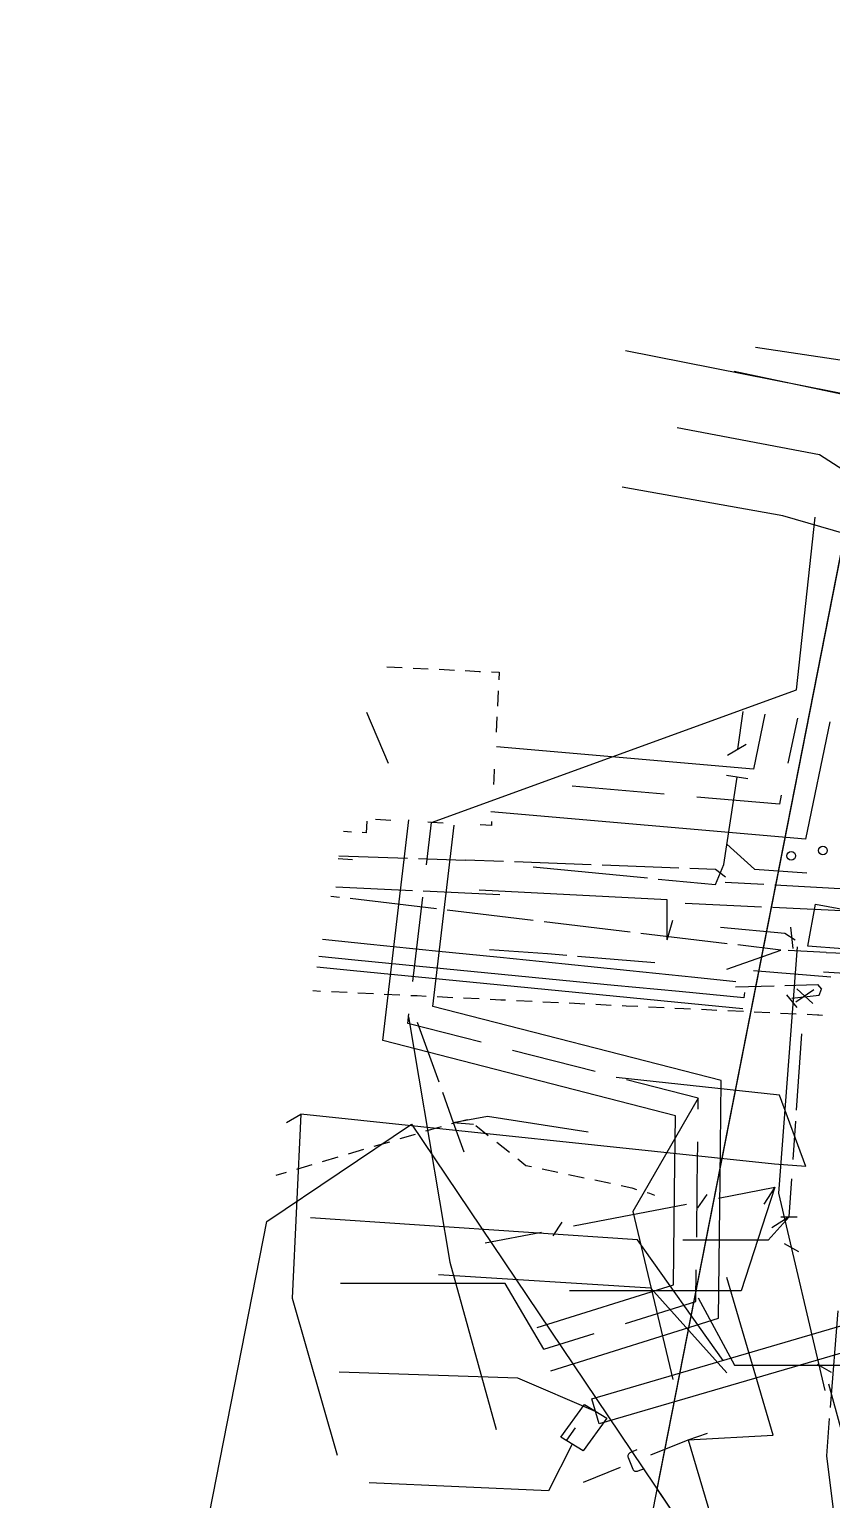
# Model space of a CAD drawing. Header units: metres. Extents: x 3206 to 3701, y 9896 to 11410.
# Drawn here: x 3207.6 to 3244.5, y 10194.5 to 10262.2 of the extents above; entities that cross this region are included whole.
import ezdxf

# ---------------------------------------------------------------- set-up
doc = ezdxf.new("R2010")
doc.units = ezdxf.units.M
for name, color, linetype in [('BOUNDARY', 7, 'Continuous'), ('BUILDING', 7, 'Continuous'), ('CURB', 7, 'Continuous'), ('ELECTR_CABLE', 7, 'Continuous'), ('ELECTR_CABLE_COMM', 7, 'Continuous'), ('GAS', 7, 'Continuous'), ('GROUND', 7, 'Continuous'), ('HEAT', 7, 'Continuous'), ('SEWER', 7, 'Continuous'), ('WATER_PIPELINE', 7, 'Continuous')]:
    doc.layers.add(name, color=color, linetype=linetype)

# ---------------------------------------------------------------- blocks, each defined once
blk = doc.blocks.new('МОЖЖЕВЕЛЬНИК_СКАЛЬНЫЙ')
blk.add_circle((0, 0), 0.2)

msp = doc.modelspace()

# ---------------------------------------------------------------- linework, layer by layer
at = {"layer": 'BOUNDARY'}
msp.add_lwpolyline([(3253.023, 9915.673), (3233.596, 10020.109), (3233.041, 10027.227), (3225.675, 10139.955), (3262.083, 10325.257), (3335.841, 10689.444), (3351.098, 10763.684), (3367.768, 10831.231), (3377.814, 10869.112), (3520.394, 11207.447), (3551.174, 11273.829), (3554.005, 11279.367), (3611.719, 11390.174), (3639.436, 11373.131), (3680.635, 11298.581), (3281.247, 9920.202)], close=True, dxfattribs=at)
at = {"layer": 'BUILDING'}
for points in [[(3245.046, 10219.907), (3243.441, 10220.026), (3243.788, 10221.956), (3245.363, 10221.673)], [(3225.193, 10211.838), (3247.56, 10178.599), (3207.603, 10151.711), (3218.536, 10207.358)]]:
    msp.add_lwpolyline(points, close=True, dxfattribs=at)
at = {"layer": 'CURB'}
for points in [[(3220.648, 10217.981), (3221.007, 10217.964)], [(3221.506, 10217.94), (3222.223, 10217.905)], [(3222.722, 10217.881), (3223.439, 10217.847)], [(3223.939, 10217.822), (3224.656, 10217.788)], [(3225.155, 10217.764), (3225.453, 10217.75), (3225.872, 10217.729)], [(3226.371, 10217.705), (3227.088, 10217.671)], [(3227.588, 10217.647), (3228.304, 10217.612)], [(3228.804, 10217.588), (3229.302, 10217.564), (3229.521, 10217.554)], [(3230.02, 10217.53), (3230.737, 10217.495)], [(3231.236, 10217.471), (3231.953, 10217.436)], [(3232.453, 10217.412), (3232.939, 10217.389), (3233.169, 10217.378)], [(3233.669, 10217.354), (3234.386, 10217.319)], [(3234.885, 10217.295), (3235.075, 10217.286), (3235.602, 10217.261)], [(3236.102, 10217.238), (3236.818, 10217.204)], [(3237.318, 10217.18), (3237.72, 10217.161), (3238.035, 10217.146)], [(3238.534, 10217.123), (3239.251, 10217.089)], [(3239.75, 10217.065), (3240.467, 10217.032)], [(3240.967, 10217.008), (3241.684, 10216.974)], [(3242.183, 10216.951), (3242.9, 10216.917)], [(3243.399, 10216.893), (3243.877, 10216.871), (3243.933, 10216.868), (3244.116, 10216.859)], [(3226.55, 10211.711), (3226.446, 10211.682), (3225.84, 10211.504)], [(3227.746, 10212.039), (3227.033, 10211.843)], [(3228.723, 10211.298), (3228.144, 10211.758)], [(3224.172, 10211.011), (3223.462, 10210.802)], [(3225.361, 10211.362), (3224.651, 10211.153)], [(3229.695, 10210.527), (3229.115, 10210.987)], [(3221.793, 10210.31), (3221.084, 10210.1)], [(3222.983, 10210.66), (3222.273, 10210.451)], [(3230.717, 10209.866), (3230.46, 10209.92), (3230.086, 10210.217)], [(3219.415, 10209.608), (3218.951, 10209.471)], [(3220.604, 10209.959), (3219.895, 10209.749)], [(3231.93, 10209.609), (3231.206, 10209.762)], [(3233.143, 10209.352), (3232.419, 10209.505)], [(3234.356, 10209.095), (3233.632, 10209.248)], [(3235.563, 10208.817), (3235.351, 10208.882), (3235.331, 10208.888), (3234.845, 10208.991)], [(3236.39, 10208.549), (3236.155, 10208.636), (3236.041, 10208.671)]]:
    msp.add_lwpolyline(points, dxfattribs=at)
at = {"layer": 'ELECTR_CABLE'}
for points in [[(3250.774, 10245.73), (3247.293, 10245.018), (3235.039, 10247.441)], [(3240.435, 10230.824), (3240.192, 10229.091)], [(3240.601, 10229.317), (3239.742, 10228.803)], [(3239.564, 10223.785), (3240.182, 10227.804)], [(3240.676, 10227.728), (3239.688, 10227.88)], [(3239.709, 10224.727), (3240.982, 10223.569), (3243.384, 10223.398)], [(3221.818, 10224.061), (3222.472, 10224.022)], [(3221.843, 10224.187), (3225.006, 10224.08)], [(3225.506, 10224.063), (3227.661, 10223.99)], [(3229.429, 10223.924), (3227.661, 10223.99)], [(3233.464, 10223.774), (3229.928, 10223.905)], [(3230.789, 10223.684), (3236.049, 10223.168)], [(3237.498, 10223.623), (3233.963, 10223.755)], [(3239.649, 10223.209), (3239.181, 10223.56), (3237.998, 10223.604)], [(3239.176, 10222.862), (3239.564, 10223.785)], [(3236.546, 10223.119), (3239.176, 10222.862)], [(3241.414, 10222.861), (3239.635, 10222.959)], [(3221.873, 10222.275), (3221.476, 10222.322)], [(3225.23, 10222.583), (3221.71, 10222.749)], [(3229.249, 10222.394), (3225.729, 10222.559)], [(3236.966, 10220.32), (3236.966, 10222.166), (3228.304, 10222.606)], [(3245.47, 10222.638), (3241.913, 10222.834)], [(3226.334, 10221.742), (3222.37, 10222.216)], [(3230.795, 10221.209), (3226.831, 10221.683)], [(3241.308, 10221.826), (3237.788, 10221.991)], [(3245.327, 10221.636), (3241.807, 10221.802)], [(3235.256, 10220.676), (3231.291, 10221.15)], [(3236.966, 10220.32), (3237.216, 10221.22)], [(3242.762, 10219.915), (3242.65, 10220.909)], [(3221.089, 10220.352), (3223.307, 10220.126), (3226.291, 10219.82), (3229.276, 10219.515), (3232.26, 10219.209), (3235.245, 10218.903), (3238.23, 10218.598), (3240.126, 10218.399)], [(3239.716, 10220.143), (3235.752, 10220.617)], [(3242.853, 10220.301), (3242.368, 10220.609), (3239.418, 10220.88)], [(3240.49, 10217.643), (3237.504, 10217.934), (3234.518, 10218.224), (3231.532, 10218.515), (3228.546, 10218.806), (3225.561, 10219.097), (3222.575, 10219.387), (3220.931, 10219.547)], [(3232.335, 10219.597), (3231.45, 10219.67), (3228.779, 10219.859)], [(3236.386, 10219.265), (3232.833, 10219.556)], [(3239.698, 10218.967), (3242.195, 10219.847)], [(3242.195, 10219.847), (3240.213, 10220.084)], [(3244.274, 10219.743), (3242.526, 10219.83)], [(3244.274, 10219.743), (3245.592, 10219.695), (3246.014, 10219.082), (3245.994, 10218.731)], [(3240.442, 10217.145), (3237.456, 10217.436), (3234.47, 10217.726), (3231.484, 10218.017), (3228.498, 10218.308), (3225.513, 10218.599), (3222.527, 10218.889), (3220.834, 10219.054)], [(3244.49, 10218.599), (3240.937, 10218.891)], [(3240.1, 10218.15), (3241.882, 10218.203)], [(3242.382, 10218.218), (3243.883, 10218.263), (3244.06, 10218.044)], [(3244.148, 10218.853), (3245.895, 10218.743)], [(3240.515, 10217.892), (3240.49, 10217.643)], [(3242.703, 10217.635), (3243.962, 10217.77), (3244.06, 10218.044)], [(3242.882, 10217.46), (3243.702, 10218.033)], [(3242.921, 10218.059), (3243.659, 10217.384)], [(3225.454, 10216.526), (3226.442, 10213.779)], [(3242.91, 10212.471), (3243.155, 10215.999)], [(3226.611, 10213.308), (3227.115, 10211.909), (3227.6, 10210.56)], [(3227.115, 10211.909), (3228.686, 10212.208), (3233.322, 10211.486)], [(3227.115, 10211.909), (3228.045, 10211.832)], [(3242.752, 10210.208), (3242.875, 10211.972)], [(3242.569, 10207.57), (3242.69, 10209.315)], [(3242.569, 10207.57), (3241.614, 10206.498), (3237.678, 10206.498)], [(3242.569, 10207.57), (3241.784, 10207.064)], [(3242.194, 10207.57), (3242.944, 10207.57)], [(3244.477, 10198.783), (3244.83, 10203.234)], [(3244.646, 10193.846), (3244.301, 10196.558), (3244.438, 10198.284)]]:
    msp.add_lwpolyline(points, dxfattribs=at)
at = {"layer": 'ELECTR_CABLE_COMM'}
for points in [[(3242.939, 10219.99), (3242.077, 10208.653), (3244.22, 10199.569)], [(3242.949, 10217.209), (3242.47, 10217.785)], [(3241.92, 10208.929), (3240.368, 10204.162), (3232.461, 10204.162)], [(3239.322, 10208.43), (3241.92, 10208.929)], [(3241.92, 10208.929), (3241.404, 10208.151)], [(3232.653, 10207.149), (3237.849, 10208.147)], [(3238.375, 10207.978), (3238.796, 10208.599)], [(3228.582, 10206.368), (3231.18, 10206.866)], [(3231.706, 10206.698), (3232.127, 10207.318)], [(3242.35, 10206.34), (3243.001, 10205.968)], [(3243.862, 10200.791), (3244.513, 10200.419)], [(3244.384, 10199.881), (3245.502, 10195.779)]]:
    msp.add_lwpolyline(points, dxfattribs=at)
at = {"layer": 'GAS'}
msp.add_lwpolyline([(3258.84, 10248.165), (3248.815, 10246.429), (3241.029, 10247.591)], dxfattribs=at)
at = {"layer": 'GROUND'}
msp.add_lwpolyline([(3247.56, 10178.599), (3236.498, 10195.038), (3262.083, 10325.257)], dxfattribs=at)
at = {"layer": 'HEAT'}
for points in [[(3255.811, 10242.706), (3247.864, 10244.83), (3240.045, 10246.487)], [(3226.11, 10225.724), (3242.907, 10231.832), (3243.766, 10239.778)], [(3224.058, 10232.893), (3224.762, 10232.858)], [(3225.261, 10232.833), (3225.965, 10232.798)], [(3226.465, 10232.773), (3227.168, 10232.737)], [(3227.668, 10232.713), (3228.309, 10232.68), (3228.372, 10232.677)], [(3228.871, 10232.652), (3229.223, 10232.635), (3229.205, 10232.283)], [(3229.18, 10231.783), (3229.145, 10231.08)], [(3224.125, 10228.444), (3223.139, 10230.787)], [(3229.12, 10230.58), (3229.085, 10229.876)], [(3241.455, 10230.705), (3240.929, 10228.17), (3229.108, 10229.207)], [(3242.951, 10230.529), (3242.518, 10228.448)], [(3244.446, 10230.354), (3243.323, 10224.948), (3228.846, 10226.219)], [(3229, 10228.174), (3228.977, 10227.713), (3228.965, 10227.47)], [(3236.824, 10227.024), (3232.589, 10227.396)], [(3242.213, 10226.979), (3242.126, 10226.559), (3238.318, 10226.893)], [(3223.128, 10225.776), (3223.102, 10225.249), (3222.924, 10225.258)], [(3224.239, 10225.817), (3223.535, 10225.852)], [(3237.298, 10208.786), (3237.338, 10212.221), (3223.875, 10215.689), (3225.072, 10225.846)], [(3225.881, 10223.778), (3226.11, 10225.724)], [(3226.646, 10225.697), (3226.11, 10225.724), (3225.942, 10225.732)], [(3228.88, 10225.767), (3228.871, 10225.586), (3228.348, 10225.612)], [(3222.425, 10225.283), (3222.062, 10225.301)], [(3239.395, 10209.332), (3239.448, 10213.837), (3226.165, 10217.257), (3227.148, 10225.601)], [(3225.247, 10218.396), (3225.705, 10222.288)], [(3228.392, 10215.604), (3225.02, 10216.473), (3225.071, 10216.906)], [(3225.056, 10216.78), (3226.96, 10205.484), (3229.09, 10197.781)], [(3233.64, 10214.253), (3229.845, 10215.23)], [(3238.387, 10212.518), (3238.393, 10213.029), (3235.093, 10213.879)], [(3238.393, 10213.029), (3235.373, 10207.814), (3237.225, 10200.084)], [(3238.346, 10209.059), (3238.369, 10211.018)], [(3230.971, 10202.471), (3237.247, 10204.443), (3237.298, 10208.785)], [(3231.598, 10200.477), (3239.319, 10202.903), (3239.395, 10209.332)], [(3238.318, 10206.629), (3238.346, 10209.059)], [(3235.034, 10202.652), (3238.283, 10203.673), (3238.3, 10205.129)], [(3231.285, 10201.474), (3229.5, 10204.491), (3221.921, 10204.491)], [(3238.378, 10203.834), (3240.059, 10200.742), (3248.086, 10200.742)], [(3231.285, 10201.474), (3233.603, 10202.202)]]:
    msp.add_lwpolyline(points, dxfattribs=at)
at = {"layer": 'SEWER'}
for points in [[(3255.331, 10236.068), (3242.286, 10239.844), (3234.89, 10241.163)], [(3243.342, 10209.877), (3242.127, 10213.169), (3234.609, 10213.982)], [(3219.432, 10211.916), (3220.089, 10212.296)], [(3220.089, 10212.296), (3219.693, 10203.818), (3221.764, 10196.59)], [(3241.904, 10209.987), (3220.089, 10212.296)], [(3243.342, 10209.877), (3241.905, 10209.987)], [(3237.925, 10197.302), (3241.841, 10197.52), (3239.709, 10204.775)], [(3236.208, 10196.607), (3237.925, 10197.302)], [(3237.925, 10197.302), (3238.81, 10197.602)], [(3237.925, 10197.302), (3239.733, 10191.195)], [(3235.562, 10196.843), (3235.304, 10196.739), (3235.269, 10196.722), (3235.244, 10196.704), (3235.21, 10196.678), (3235.183, 10196.647), (3235.165, 10196.618), (3235.153, 10196.581), (3235.146, 10196.543), (3235.15, 10196.515), (3235.156, 10196.488), (3235.375, 10195.946), (3235.389, 10195.924), (3235.403, 10195.907), (3235.425, 10195.889), (3235.447, 10195.878), (3235.477, 10195.866), (3235.508, 10195.856), (3235.543, 10195.855), (3235.592, 10195.858), (3235.627, 10195.867), (3235.914, 10195.983)], [(3233.1, 10195.349), (3234.817, 10196.044)]]:
    msp.add_lwpolyline(points, dxfattribs=at)
at = {"layer": 'WATER_PIPELINE'}
for points in [[(3261.381, 10231.463), (3243.975, 10242.642), (3237.416, 10243.885)], [(3239.536, 10200.956), (3235.589, 10206.504), (3220.537, 10207.519)], [(3239.705, 10200.38), (3236.214, 10204.284), (3226.44, 10204.897)], [(3245.581, 10202.726), (3245.919, 10201.574), (3233.829, 10198.034), (3233.491, 10199.186), (3245.581, 10202.726)], [(3233.66, 10198.61), (3230.078, 10200.139), (3221.868, 10200.413)], [(3233.146, 10198.92), (3234.174, 10198.3), (3233.093, 10196.797), (3232.065, 10197.418), (3233.146, 10198.92)], [(3232.335, 10197.283), (3232.744, 10197.851)], [(3232.579, 10197.107), (3231.49, 10194.954), (3223.238, 10195.32)]]:
    msp.add_lwpolyline(points, dxfattribs=at)

# ---------------------------------------------------------------- block references
at = {"layer": 'BUSH'}
for p in [(3242.672, 10224.19), (3244.129, 10224.429)]:
    msp.add_blockref('МОЖЖЕВЕЛЬНИК_СКАЛЬНЫЙ', p, dxfattribs=at)

doc.saveas('drawing.dxf')
